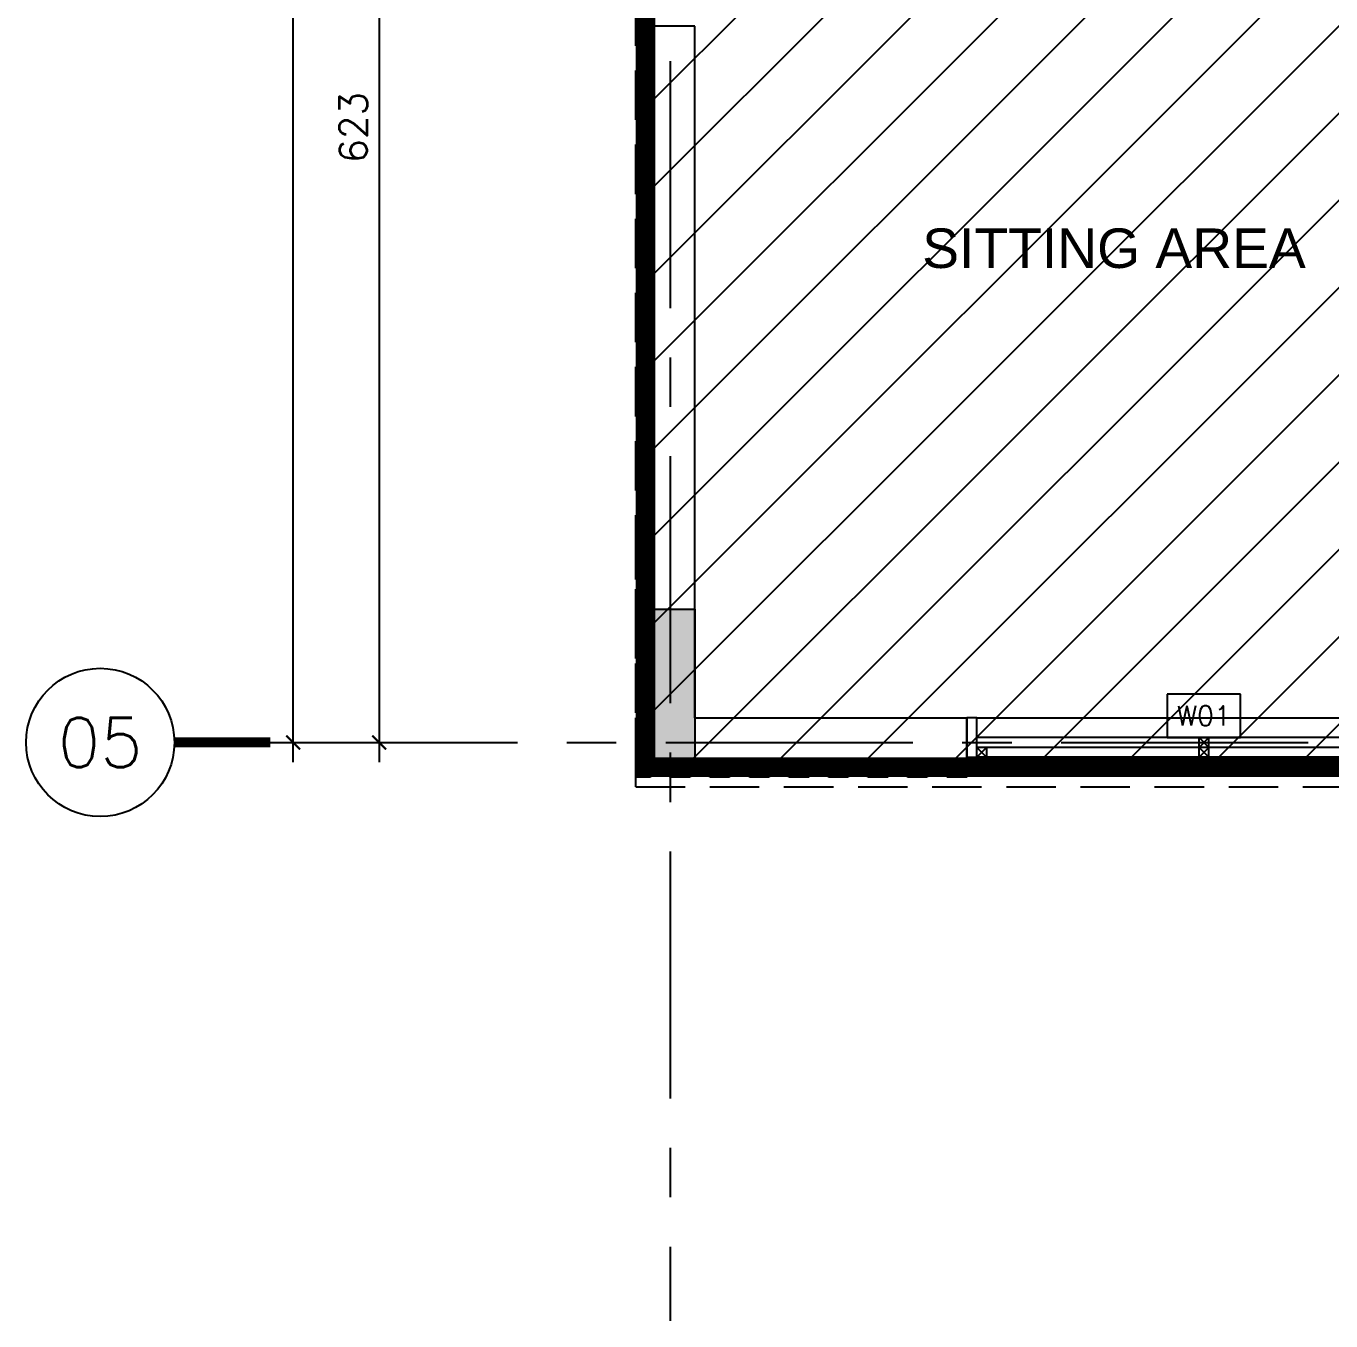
# Model space of a CAD drawing. Header units: centimetres. Extents: x -7408 to 35293, y -3951 to 3084.
# Drawn here: x -2093 to -1433, y 523 to 1178 of the extents above; entities that cross this region are included whole.
import ezdxf
from ezdxf.enums import TextEntityAlignment as Align

# ---------------------------------------------------------------- set-up
doc = ezdxf.new("R2010")
doc.units = ezdxf.units.CM
doc.header["$LTSCALE"] = 100
doc.header["$MEASUREMENT"] = 0
doc.header["$PDMODE"] = 35
doc.header["$PDSIZE"] = 2
doc.linetypes.add('A0-01 FLOOR PLANS$0$HIDDEN', pattern=[0.375, 0.25, -0.125])
doc.linetypes.add('GRID$0$GRID$0$XREF GRID$0$GRIDS$0$CENTER', pattern=[2, 1.25, -0.25, 0.25, -0.25])
for name, color, linetype in [('A0-01 FLOOR PLANS$0$HIDDEN', 8, 'A0-01 FLOOR PLANS$0$HIDDEN'), ('A0-01 FLOOR PLANS$0$HIDDEN -03', 8, 'A0-01 FLOOR PLANS$0$HIDDEN'), ('A0-01 FLOOR PLANS$0$TEXT', 3, 'Continuous'), ('A0-01 FLOOR PLANS$0$TEXT-SCHED', 3, 'Continuous'), ('A0-01 FLOOR PLANS$0$WALL-01', 7, 'Continuous'), ('A0-01 FLOOR PLANS$0$WALL-03', 2, 'Continuous'), ('A0-01 FLOOR PLANS$0$WINDOW', 1, 'Continuous'), ('DCCA-USABLE AREA', 10, 'Continuous'), ('GRID$0$DIM IN', 1, 'Continuous'), ('GRID$0$XREF GRID', 11, 'GRID$0$GRID$0$XREF GRID$0$GRIDS$0$CENTER'), ('XREF GF COL$0$COLUMN', 6, 'Continuous'), ('XREF GF COL$0$COLUMN HATCH', 201, 'Continuous')]:
    doc.layers.add(name, color=color, linetype=linetype)
doc.styles.add('A0-01 FLOOR PLANS$0$A0-01 GROUND FLOOR PLAN - For Entry modification$0$ROMANS', font='romans')
doc.styles.add('A0-01 FLOOR PLANS$0$ART-PS-1', font='arial.ttf', dxfattribs={"height": 20})
doc.styles.add('GRID$0$GRID$0$XREF GRID$0$GRIDS$0$18', font='romans.shx', dxfattribs={"width": 0.85, "height": 15})
doc.styles.add('GRID$0$ROMANS', font='romans')
doc.dimstyles.new('A0-01 FLOOR PLANS$0$A0-01 GROUND FLOOR PLAN - For Entry modification$0$text', dxfattribs={"dimtxt": 18, "dimasz": 10, "dimexe": 10, "dimexo": 10, "dimgap": -6, "dimtad": 1, "dimtih": 1, "dimtoh": 1, "dimdec": 0, "dimdsep": 46, "dimtxsty": 'A0-01 FLOOR PLANS$0$A0-01 GROUND FLOOR PLAN - For Entry modification$0$ROMANS', "dimblk1": 'A0-01 FLOOR PLANS$0$A0-01 GROUND FLOOR PLAN - For Entry modification$0$_ARCHTICK', "dimblk2": 'A0-01 FLOOR PLANS$0$A0-01 GROUND FLOOR PLAN - For Entry modification$0$_ARCHTICK', "dimsah": 1, "dimcen": 25, "dimdle": 10, "dimse1": 1, "dimse2": 1, "dimsd1": 1, "dimsd2": 1, "dimclrd": 1, "dimclre": 1, "dimclrt": 2, "dimadec": 0, "dimazin": 0, "dimtfac": 1, "dimtdec": 0, "dimtmove": 2, "dimatfit": 3, "dimldrblk": 'A0-01 FLOOR PLANS$0$A0-01 GROUND FLOOR PLAN - For Entry modification$0$_ARCHTICK', "dimfxl": 1, "dimtolj": 1, "dimtzin": 0, "dimarcsym": 0})
doc.dimstyles.new('GRID$0$AS-17-100', dxfattribs={"dimtxt": 14, "dimasz": 7, "dimexe": 10, "dimexo": 25, "dimgap": 6, "dimtad": 1, "dimtoh": 1, "dimdec": 0, "dimdsep": 46, "dimtxsty": 'GRID$0$ROMANS', "dimblk1": 'GRID$0$_ARCHTICK', "dimblk2": 'GRID$0$_ARCHTICK', "dimsah": 1, "dimcen": 25, "dimdle": 10, "dimclrd": 1, "dimclre": 1, "dimclrt": 2, "dimadec": 0, "dimazin": 0, "dimtfac": 1, "dimtdec": 0, "dimtofl": 0, "dimtmove": 2, "dimatfit": 3, "dimldrblk": 'GRID$0$_ARCHTICK', "dimfxl": 1, "dimtolj": 1, "dimtzin": 0, "dimarcsym": 0})

# ---------------------------------------------------------------- blocks, each defined once
blk = doc.blocks.new('A0-01 FLOOR PLANS$0$W02')
at = {"layer": 'A0-01 FLOOR PLANS$0$WINDOW'}
for p, q in [((-1827.5, 660), (-1597.5, 660)), ((-1597.5, 650), (-1827.5, 650)), ((-1715, 640), (-1715, 650)), ((-1710, 650), (-1715, 645)), ((-1715, 650), (-1710, 645)), ((-1710, 640), (-1710, 650)), ((-1597.5, 645), (-1827.5, 645)), ((-1827.5, 645), (-1822.5, 640)), ((-1822.5, 645), (-1827.5, 640)), ((-1822.5, 645), (-1822.5, 640)), ((-1715, 645), (-1710, 640)), ((-1710, 645), (-1715, 640)), ((-1602.5, 645), (-1597.5, 640)), ((-1597.5, 645), (-1602.5, 640)), ((-1602.5, 645), (-1602.5, 640)), ((-1597.5, 640), (-1827.5, 640))]:
    blk.add_line(p, q, dxfattribs=at)
for points in [[(-1832.5, 640), (-1827.5, 640), (-1827.5, 660), (-1832.5, 660)], [(-1597.5, 640), (-1592.5, 640), (-1592.5, 660), (-1597.5, 660)]]:
    blk.add_lwpolyline(points, close=True, dxfattribs=at)
blk = doc.blocks.new('XREF GF COL')
at = {"layer": 'XREF GF COL$0$COLUMN HATCH'}
blk.add_hatch(color=256, dxfattribs=at).paths.add_polyline_path([(-12064.7, 883), (-12089.7, 883), (-12089.7, 803), (-12064.7, 803)])
at = {"layer": 'XREF GF COL$0$COLUMN'}
blk.add_lwpolyline([(-12089.7, 883), (-12064.7, 883), (-12064.7, 803), (-12089.7, 803)], close=True, dxfattribs=at)
blk = doc.blocks.new('GRID$0$_ARCHTICK')
at = {"color": 0, "linetype": 'ByBlock', "const_width": 0.15}
blk.add_lwpolyline([(-0.5, -0.5), (0.5, 0.5)], dxfattribs=at)
blk = doc.blocks.new('*D531')
at = {"layer": 'Defpoints', "color": 0, "transparency": 16777216}
for p in [(-1934.4, 1438), (-1934.4, 815.5), (-1914.76, 815.5)]:
    blk.add_point(p, dxfattribs=at)
at = {"layer": 'GRID$0$DIM IN', "color": 1, "lineweight": -2, "transparency": 16777216}
for p, q in [((-1914.76, 1448), (-1914.76, 805.5)), ((-1909.4, 1438), (-1904.76, 1438)), ((-1909.4, 815.5), (-1904.76, 815.5))]:
    blk.add_line(p, q, dxfattribs=at)
at = {"layer": 'GRID$0$DIM IN', "color": 1, "lineweight": -2, "transparency": 16777216, "xscale": 7, "yscale": 7, "zscale": 7}
for p, rotation in [((-1914.76, 1438), 90), ((-1914.76, 815.5), 270)]:
    blk.add_blockref('GRID$0$_ARCHTICK', p, dxfattribs=dict(at, rotation=rotation))
at = {"layer": 'GRID$0$DIM IN', "color": 2, "transparency": 16777216, "insert": (-1927.76, 1126.75), "char_height": 14, "attachment_point": 5, "rotation": 90, "style": 'GRID$0$ROMANS'}
blk.add_mtext('\\A1;623', dxfattribs=at)
blk = doc.blocks.new('*D532')
at = {"layer": 'Defpoints', "color": 0, "transparency": 16777216}
for p in [(-1992.02, 2696.16), (-1958.3, 2696.16), (-1992.02, 815.5)]:
    blk.add_point(p, dxfattribs=at)
at = {"layer": 'GRID$0$DIM IN', "color": 1, "lineweight": -2, "transparency": 16777216}
for p, q in [((-1958.3, 805.5), (-1958.3, 2706.16)), ((-1967.02, 2696.16), (-1948.3, 2696.16)), ((-1967.02, 815.5), (-1948.3, 815.5))]:
    blk.add_line(p, q, dxfattribs=at)
at = {"layer": 'GRID$0$DIM IN', "color": 1, "lineweight": -2, "transparency": 16777216, "xscale": 7, "yscale": 7, "zscale": 7}
for p, rotation in [((-1958.3, 2696.16), 90), ((-1958.3, 815.5), 270)]:
    blk.add_blockref('GRID$0$_ARCHTICK', p, dxfattribs=dict(at, rotation=rotation))
at = {"layer": 'GRID$0$DIM IN', "color": 2, "transparency": 16777216, "insert": (-1971.3, 1755.83), "char_height": 14, "attachment_point": 5, "rotation": 90, "style": 'GRID$0$ROMANS'}
blk.add_mtext('\\A1;1881', dxfattribs=at)
blk = doc.blocks.new('*D568')
at = {"layer": 'A0-01 FLOOR PLANS$0$TEXT-SCHED', "color": 1, "lineweight": -2, "transparency": 16777216}
for p, q in [((-1479, 840), (-1516.24, 840)), ((-1516.24, 840), (-1516.24, 818)), ((-1479, 818), (-1479, 840)), ((-1516.24, 818), (-1479, 818))]:
    blk.add_line(p, q, dxfattribs=at)
at = {"layer": 'Defpoints', "color": 0, "transparency": 16777216}
blk.add_point((-1497.62, 829), dxfattribs=at)
blk.add_point((-1497.62, 829), dxfattribs=at)
blk.add_point((-1497.62, 829), dxfattribs=at)
at = {"layer": 'A0-01 FLOOR PLANS$0$TEXT-SCHED', "color": 2, "transparency": 16777216, "insert": (-1497.62, 829), "char_height": 8, "width": 47.1429, "attachment_point": 5, "style": 'A0-01 FLOOR PLANS$0$A0-01 GROUND FLOOR PLAN - For Entry modification$0$ROMANS'}
blk.add_mtext('\\A1;{\\H1.25x;W01}', dxfattribs=at)
blk = doc.blocks.new('A0-01 FLOOR PLANS$0$A0-01 GROUND FLOOR PLAN - For Entry modification$0$_ARCHTICK')
at = {"color": 0, "linetype": 'ByBlock', "const_width": 0.15}
blk.add_lwpolyline([(-0.5, -0.5), (0.5, 0.5)], dxfattribs=at)
blk = doc.blocks.new('GRID')
at = {"layer": 'GRID$0$XREF GRID'}
for p, q in [((-1767.5, 2960.33, 0), (-1767.5, 522.76)), ((-1969.8, 815.5), (-230.24, 815.5))]:
    blk.add_line(p, q, dxfattribs=at)
at = {"layer": 'GRID$0$XREF GRID', "color": 3, "linetype": 'Continuous', "const_width": 5}
blk.add_lwpolyline([(-1969.8, 815.5), (-2018.36, 815.5)], dxfattribs=at)
at = {"layer": 'GRID$0$XREF GRID', "color": 3, "linetype": 'Continuous'}
blk.add_circle((-2055.86, 815.5), 37.5, dxfattribs=at)
at = {"layer": 'GRID$0$XREF GRID', "color": 4, "linetype": 'Continuous', "style": 'GRID$0$GRID$0$XREF GRID$0$GRIDS$0$18'}
blk.add_text('05', height=25, dxfattribs=at).set_placement((-2055.86, 815.5), align=Align.MIDDLE)
at = {"layer": 'GRID$0$DIM IN'}
for base, p1, p2, picture, middle in [((-1958.3, 2696.16), (-1992.02, 815.5), (-1992.02, 2696.16), '*D532', (-1971.3, 1755.83)), ((-1914.75702633, 815.5), (-1934.39588829, 1438), (-1934.39588829, 815.5), '*D531', (-1927.75702633, 1126.75))]:
    dim = blk.add_linear_dim(base=base, p1=p1, p2=p2, angle=90, dimstyle='GRID$0$AS-17-100', dxfattribs=at)
    dim.commit()
    dim.dimension.update_dxf_attribs({"geometry": picture, "text_midpoint": middle})
blk = doc.blocks.new('A0-01 FLOOR PLANS')
at = {"layer": 'A0-01 FLOOR PLANS$0$HIDDEN'}
for points in [[(-1780, 908), (-1780, 898), (-1785, 898), (-1785, 908)], [(-1780, 888), (-1780, 878), (-1785, 878), (-1785, 888)], [(-1780, 868), (-1780, 858), (-1785, 858), (-1785, 868)], [(-1780, 848), (-1780, 838), (-1785, 838), (-1785, 848)], [(-1780, 828), (-1780, 818), (-1785, 818), (-1785, 828)], [(-1780, 808), (-1780, 798), (-1785, 798), (-1785, 808)], [(-1780, 803), (-1777.5, 803), (-1777.5, 798), (-1780, 798)], [(-1767.5, 803), (-1757.5, 803), (-1757.5, 798), (-1767.5, 798)], [(-1747.5, 803), (-1737.5, 803), (-1737.5, 798), (-1747.5, 798)], [(-1727.5, 803), (-1717.5, 803), (-1717.5, 798), (-1727.5, 798)], [(-1707.5, 803), (-1697.5, 803), (-1697.5, 798), (-1707.5, 798)], [(-1687.5, 803), (-1677.5, 803), (-1677.5, 798), (-1687.5, 798)], [(-1667.5, 803), (-1657.5, 803), (-1657.5, 798), (-1667.5, 798)], [(-1647.5, 803), (-1637.5, 803), (-1637.5, 798), (-1647.5, 798)], [(-1627.5, 803), (-1617.5, 803), (-1617.5, 798), (-1627.5, 798)]]:
    blk.add_lwpolyline(points, close=True, dxfattribs=at)
at = {"layer": 'A0-01 FLOOR PLANS$0$HIDDEN -03'}
for q in [(-1785, 2713), (-990, 793)]:
    blk.add_line((-1785, 793), q, dxfattribs=at)
at = {"layer": 'A0-01 FLOOR PLANS$0$WALL-01'}
for p, q in [((-1780, 803), (-1780, 1178)), ((-1755, 1178), (-1780, 1178)), ((-1755, 828), (-1755, 1178)), ((-1755, 828), (-1617.5, 828)), ((-1617.5, 803), (-1617.5, 828)), ((-1780, 803), (-1617.5, 803))]:
    blk.add_line(p, q, dxfattribs=at)
at = {"layer": 'A0-01 FLOOR PLANS$0$WALL-03'}
for p, q in [((-1780, 1358), (-1780, 1178)), ((-1377.5, 803), (-1617.5, 803))]:
    blk.add_line(p, q, dxfattribs=at)
at = {"layer": 'A0-01 FLOOR PLANS$0$WALL-01'}
blk.add_blockref('GRID', (0, 0), dxfattribs=at)
at = {"layer": 'A0-01 FLOOR PLANS$0$WINDOW'}
for name, p in [('XREF GF COL', (10309.7, 0)), ('A0-01 FLOOR PLANS$0$W02', (215, 168))]:
    blk.add_blockref(name, p, dxfattribs=at)
at = {"layer": 'A0-01 FLOOR PLANS$0$TEXT', "style": 'A0-01 FLOOR PLANS$0$ART-PS-1'}
blk.add_text('SITTING AREA', height=20, dxfattribs=at).set_placement((-1640.07, 1055.59))
at = {"layer": 'A0-01 FLOOR PLANS$0$TEXT-SCHED'}
dim = blk.add_linear_dim(base=(-1497.62, 829), p1=(-1497.62, 829), p2=(-1497.62, 829), text='{\\H1.25x;W01}', dimstyle='A0-01 FLOOR PLANS$0$A0-01 GROUND FLOOR PLAN - For Entry modification$0$text', override={"dimtxt": 8, "dimgap": -6, "dimclrt": 2}, dxfattribs=at)
dim.commit()
dim.dimension.update_dxf_attribs({"geometry": '*D568', "text_midpoint": (-1497.62, 829), "dimtype": 160})

msp = doc.modelspace()

# ---------------------------------------------------------------- hatches: boundary and pattern name
at = {"true_color": 0x7aafdf}
h = msp.add_hatch(dxfattribs=at)
h.set_pattern_fill('ANSI31', color=143, scale=250)
h.paths.add_polyline_path([(-405, 2643), (-405, 763), (-685, 763), (-985, 763), (-985, 803), (-1780, 803), (-1780, 2708), (-1325, 2708), (-1325, 2153), (-985, 2153), (-985, 2643)])

# ---------------------------------------------------------------- linework, layer by layer
at = {"color": 6, "const_width": 10}
msp.add_lwpolyline([(-405, 2643), (-405, 763), (-685, 763), (-685, 763), (-985, 763), (-985, 803), (-1780, 803), (-1780, 2708), (-1325, 2708), (-1325, 2153), (-985, 2153), (-985, 2643)], close=True, dxfattribs=at)

# ---------------------------------------------------------------- block references
at = {"layer": 'DCCA-USABLE AREA'}
msp.add_blockref('A0-01 FLOOR PLANS', (0, 0), dxfattribs=at)

doc.saveas('drawing.dxf')
